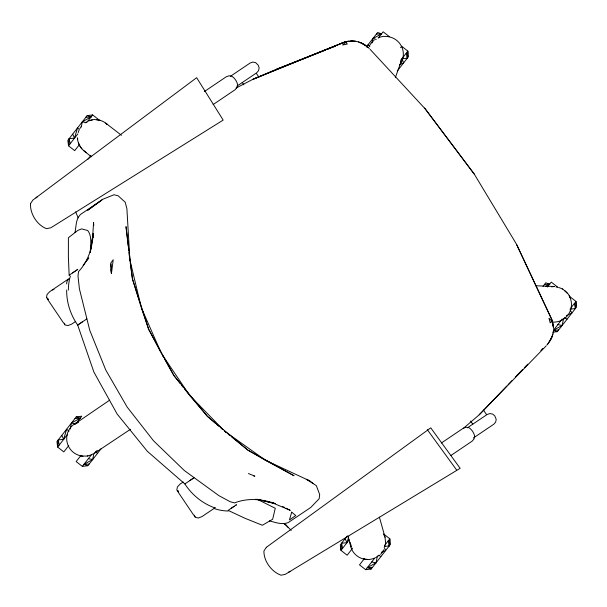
<?xml version="1.0" encoding="UTF-8"?>
<svg xmlns="http://www.w3.org/2000/svg" width="607" height="607" viewBox="0 0 607 607"><rect width="100%" height="100%" fill="white"/><g stroke="black" fill="none" stroke-linecap="round" stroke-linejoin="round"><path stroke-width="0.91" d="M385.642 543.348L385.035 537.248L379.413 517.179M66.679 290.009C66.466 302.461 70.571 314.896 77.688 325.064L93.88 372.038L117.143 414.027L147.364 451.327L184.854 483.946C191.85 494.705 202.298 503.4 214.446 507.725M79.35 129.42L77.499 127.971L74.555 138.108L69.137 138.669L68.523 145.832L74.699 150.657L79.631 144.345M69.077 431.152L66.611 429.217L63.667 439.354L58.249 439.923L57.635 447.078L63.811 451.904L68.735 445.599M347.272 535.958L341.589 543.227L340.975 550.382L347.151 555.215L352.637 548.197M399.74 64.668L403.701 62.787L401.819 58.826L407.229 58.264L407.851 51.109L401.667 46.276L400.59 47.657M384.694 546.429L389.208 545.959L389.823 538.804L383.647 533.978M569.943 309.153L575.36 308.584L575.975 301.429L569.798 296.603M75.033 232.511L76.512 222.048L77.871 217.921L80.344 214.567L101.862 200.007L87.696 210.257L102.765 199.286L114.048 194.733L118.19 195.811L125.201 202.245L126.901 208.732L129.928 260.858M90.268 252.633C90.314 245.365 92.454 236.813 87.78 230.539L81.619 228.885L77.817 230.432L68.409 237.724L68.371 256.533L69.175 275.616M552.165 336.612L547.81 344.01C550.868 340.315 552.947 335.792 553.455 330.99M81.285 126.946L82.324 121.787L91.042 117.007L87.158 115.611L67.847 140.323L68.523 145.832L77.848 133.889M70.222 429.058L71.436 423.041L80.147 418.253L76.262 416.865L56.952 441.577L57.635 447.078L67.506 434.445M101.255 448.55L87.848 465.713L83.963 464.317L92.674 459.529L93.888 453.52M371.939 42.945L372.804 38.651L381.522 33.871L377.63 32.474L366.37 46.891M384.345 545.814L389.823 538.804L390.498 544.304L371.188 569.017L367.303 567.621L376.014 562.841L377.41 555.966M571.043 307.734L575.975 301.429L576.65 306.93L557.34 331.642L553.455 330.246L562.165 325.466L563.562 318.592M367.243 47.361L367.979 44.827L369.83 46.276M349.2 539.851L340.975 550.382L340.299 544.881L341.589 543.227L347.007 542.666L348.729 536.747M552.954 333.964L550.246 340.656M395.332 77.673L401.705 59.835L400.392 62.035M286.034 508.203L290.245 510.32L273.378 503.256L257.277 499.333L275.29 503.582C261.943 498.992 247.8 497.717 234.514 502.915L230.235 501.746L218.93 495.669L184.376 470.562L153.541 440.819L127.159 407.077L105.755 369.982L89.73 330.246L79.403 288.803L77.992 275.965L78.538 271.587C88.341 261.245 92.416 247.664 93.167 233.604L90.367 251.859L92.757 235.478L93.569 222.572L93.759 225.402M369.238 46.162L370.801 43.567L374.102 40.1M380.597 554.411L383.905 549.737M83.091 265.38L88.781 257.884L86.938 260.289M86.626 122.66L92.659 114.935L98.835 119.761M87.598 159.618L90.883 155.415M378.207 38.112L383.138 31.799L389.315 36.625M81.095 455.25L76.163 461.563L82.347 466.388L87.848 465.713M82.347 466.388L91.672 454.453M400.719 60.237L407.851 51.109L408.526 56.61L397.259 71.027M542.954 286.39L545.761 282.794L549.646 284.19L545.685 286.36M547.438 287.012L551.262 282.118L557.438 286.944M364.443 558.554L359.511 564.867L365.687 569.692L371.188 569.017M365.687 569.692L374.466 558.463M562.264 318.978L553.455 330.246L558.637 329.988M547.309 344.586L547.552 344.298L546.899 345.049M256.708 72.764L258.59 70.602L259.136 67.817L258.187 65.146L255.623 62.62L252.838 62.073L250.13 63.014L230.523 76.239M463.407 428.36L479.227 414.778L506.762 386.06M508.074 384.694L512.005 380.589M515.282 377.167L522.49 369.648M524.463 367.599L527.741 364.177M540.852 350.497L542.817 348.448M479.227 414.778L546.171 345.884M97.211 450.432L94.184 453.452L130.452 429.301M109.655 400.157L74.456 424.202L78.386 422.518M235.326 505.525L236.502 504.728L231.229 508.294M204.324 91.581L226.274 76.77L229.067 75.776L231.927 76.27A13.878 13.878 0 0 1 237.633 84.714L237.011 87.56L235.046 89.775L213.095 104.579M236.942 86.126L256.2 73.136L258.832 77.043M72.483 272.945L77.764 269.387L76.581 270.176M69.388 275.024L75.367 271.003M69.054 278.605L49.789 291.603L47.073 294.448L46.458 297.635L48.158 299.319M75.716 321.399L71.709 324.1L68.052 325.549L64.866 324.935L64.251 323.455M86.816 318.91L77.688 325.064L82.491 321.824M183.124 482.034L180.135 484.052L177.419 486.897L176.796 490.084L178.504 491.769M184.854 483.946L193.974 477.785L189.657 480.698M215.402 507.551L202.055 516.549L198.398 517.999L195.211 517.384L194.286 515.168M234.105 506.344L228.133 510.381L244.909 518.249L262.353 525.26L272.642 519.266L275.275 508.271L258.536 499.902L255.813 499.159M441.365 443.004L463.316 428.201L466.108 427.207L468.968 427.692A13.878 13.878 0 0 1 474.666 436.145L474.052 438.982L472.087 441.198L450.918 455.478M467.413 427.806L486.662 414.816L483.498 410.127M473.414 437.973L493.779 424.232L495.661 422.077L496.2 419.285L494.819 415.97L492.694 414.088L489.91 413.549L487.201 414.482M236.108 88.007L252.937 79.297L275.593 69.593L344.245 42.224C352.933 39.174 363.016 41.815 369.261 48.522M566.285 315.746L571.824 313.106L570.314 309.942M381.712 552.362L385.673 550.481L384.163 547.317M343.888 42.346L252.937 79.297L344.245 42.224L348.327 41.208M275.593 69.593L325.011 50.305M326.771 49.615L331.187 47.892M332.947 47.202L335.595 46.17M341.9 43.036L347.045 41.8M52.24 289.949L53.993 289.44M378.237 37.649L382.896 36.397L387.736 36.458M88.129 120.831L94.176 119.473L100.276 120.285M348.911 41.519L352.644 40.95M344.245 42.224L346.794 41.845M348.494 41.587L352.735 40.957L355.581 41.23M87.894 456.062L81.057 456.085M87.158 115.611L92.659 114.935M552.757 332.204L557.34 331.642M76.262 416.865L81.763 416.19L75.731 423.914L71.436 423.041M551.429 286.823L554.608 286.519L535.678 285.745M376.34 34.129L381.522 33.871M85.86 117.265L91.042 117.007M544.464 284.448L549.646 284.19M74.972 418.519L80.147 418.253M83.963 464.317L89.138 464.059M367.303 567.621L372.486 567.363M363.274 558.986L369.284 559.601M372.804 38.651L376.241 39.349M82.324 121.787L85.762 122.485M557.871 324.593L562.165 325.466M88.379 458.664L92.674 459.529M371.719 561.968L376.014 562.841M253.696 475.934L254.819 476.169L248.445 473.536M269.447 520.905C275.472 522.392 282.278 525.154 288.34 522.498L310.685 507.535L319.13 498.779L319.684 494.538L316.338 485.623L306.315 479.295L309.676 480.835L312.962 483.309M358.517 41.891L365.057 44.956M231.851 437.078L247.944 450.159L265.358 460.197L309.676 480.835M282.665 506.519L284.349 507.361M77.339 138.328C77.969 143.639 80.739 149.147 85.541 151.773M266.177 460.645L294.061 475.759L247.944 450.159L207.404 416.356L189.551 395.233L161.515 353.676L141.727 308.652M271.739 502.361L273.378 503.256L271.837 502.361M361.119 42.824L368.274 47.566M265.358 460.197L224.537 431.122L226.001 432.313M121.468 135.293L105.717 123.138L106.999 124.503M564.525 317.355L566.999 319.282M378.988 555.215L380.847 556.657M95.648 451.904L97.499 453.353M83.994 150.938L91.429 156.811M228.194 434.096L229.658 435.287M215.257 423.125L207.404 416.356L173.898 375.551L164.269 358.54M216.684 424.354L218.823 426.205M220.971 428.049L222.397 429.278M562.469 288.735L568.516 294.281L570.641 298.621M285.298 524.835L284.076 523.409L291.277 530.412M64.835 324.07L63.105 322.34L48.196 300.237L47.24 297.991L48.234 299.251M195.181 516.519L193.451 514.789L178.541 492.687L177.585 490.441L178.579 491.7M189.551 395.233L223.217 429.771M370.065 49.311L425.355 109.032L474.249 174.08L516.246 243.779L551.331 318.447M180.271 383.571L173.898 375.551L148.616 329.199L141.651 308.682M181.432 385.028L183.17 387.213M184.331 388.67L188.967 394.504M424.551 108.069L474.249 174.08M427.32 429.688L456.532 469.886M242.284 82.522L243.87 84.866M470.645 421.076L472.754 424.202M162.433 355.292L163.351 356.916M160.225 351.225L148.616 329.199L132.455 278.954L130.186 262.672M345.125 538.705L347.007 542.666M72.673 134.147L74.555 138.108M61.785 435.401L63.667 439.354M516.838 244.887L551.854 319.73L553.083 323.751L553.569 328.046L551.854 319.73L552.37 322.256M383.859 534.691L385.035 537.248M75.617 211.851L78.25 217.883M347.925 536.057L351.119 546.968L350.831 544.35M129.678 259.052L141.348 307.787L132.455 278.954L126.006 226.601L128.206 246.07M552.711 323.933L553.576 328.137M574.359 303.492L575.36 308.584M406.235 53.173L407.229 58.264M388.207 540.867L389.208 545.959M341.589 543.227L342.591 548.318M69.137 138.669L70.139 143.76M58.249 439.923L59.251 445.007M93.03 237.352L92.757 235.478L92.977 237.329M110.975 269.698L111.43 273.499L113.228 259.758L110.922 262.839L111.43 273.499L110.724 263.969M128.418 247.922L128.737 250.706M128.942 252.558L129.367 256.268M86.513 152.638A17.641 17.641 0 0 1 85.048 151.712M81.862 148.814A17.641 17.641 0 0 1 78.47 142.827M77.711 139.451A17.641 17.641 0 0 1 77.59 137.743M78.22 132.584A17.641 17.641 0 0 1 79.092 130.156M79.881 128.585A17.641 17.641 0 0 1 81.323 126.438M85.086 122.864A17.641 17.641 0 0 1 86.535 121.946M88.872 120.846A17.641 17.641 0 0 1 92.234 119.913M96.528 119.708A17.641 17.641 0 0 1 99.935 120.3M100.747 120.55A17.641 17.641 0 0 1 107.378 124.518M93.015 453.907A17.641 17.641 0 0 1 87.325 455.94M83.022 456.145A17.641 17.641 0 0 1 77.984 422.093M385.05 544.896A17.641 17.641 0 0 1 384.671 546.573M382.562 551.315A17.641 17.641 0 0 1 381.575 552.719M379.193 555.223A17.641 17.641 0 0 1 376.363 557.211M375.612 557.613A17.641 17.641 0 0 1 369.822 559.366M367.243 559.495A17.641 17.641 0 0 1 350.042 542.301M387.881 36.655A17.641 17.641 0 0 1 399.603 65.025M569.184 295.799A17.641 17.641 0 0 1 551.649 321.991M556.004 286.974A17.641 17.641 0 0 1 557.712 287.278M558.539 287.483A17.641 17.641 0 0 1 562.537 289.144M564.685 290.578A17.641 17.641 0 0 1 567.188 292.969M288.022 527.248A26.913 26.913 0 0 1 285.715 524.524M228.133 511.018A46.473 45.457 78.1 0 1 214.18 508.537M68.371 290.085A46.989 43.408 71.3 0 1 70.366 276.071M289.994 571.483A11.791 10.16 54 0 1 288.477 572.211M36.018 197.928A11.791 10.16 58 0 1 37.262 196.797M68.28 279.516A12.55 12.406 56 0 0 67.309 280.798A6.275 6.199 56 0 0 66.709 283.97M30.479 203.671C29.986 213.74 36.997 225.038 46.473 228.649L50.806 227.8L223.164 120.095L196.66 77.688L32.831 200.113L30.479 203.671M291.694 512.156L289.448 519.926L295.768 515.563L291.694 512.156M266.321 547.317L263.916 551.012C263.711 561.156 271.557 571.885 281.079 575.201L285.252 574.351L460.144 468.316L430.75 427.852L266.321 547.317M551.755 321.02L550.2 322.878L548.971 318.212L551.755 321.02M345.565 42.369L342.591 45.009L347.318 44.038L345.565 42.369"/></g></svg>
